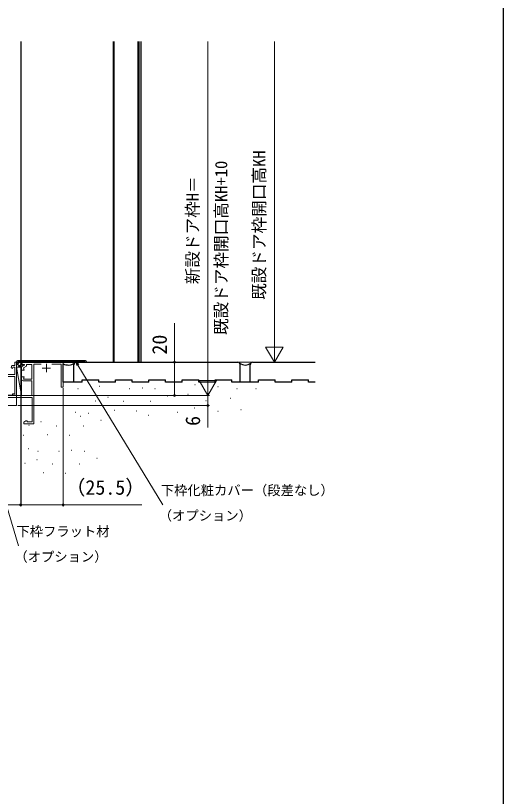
# Model space of a CAD drawing. Units: millimetres, scale not verified. Extents: x -525 to 525, y -783 to 779.
# Drawn here: x 231.8 to 525, y -331.5 to 138.5 of the extents above; entities that cross this region are included whole.
import ezdxf
from ezdxf.enums import TextEntityAlignment as Align

# ---------------------------------------------------------------- set-up
doc = ezdxf.new("R2010")
doc.units = ezdxf.units.MM
doc.header["$LTSCALE"] = 4
for name, color, linetype, lineweight in [('0-2_YKK_11', 190, 'Continuous', 18), ('0-3_YKK_11E', 4, 'Continuous', 18), ('0-5_YKK_13', 4, 'Continuous', 18), ('0-6_YKK_D', 6, 'Continuous', 18)]:
    doc.layers.add(name, color=color, linetype=linetype, lineweight=lineweight)
for name, color, linetype in [('0-4_YKK_12', 2, 'Continuous'), ('0-7_YKK_ZWAK', 7, 'Continuous'), ('0-8_YSS_K', 3, 'Continuous'), ('0-9_YSS_KE', 3, 'Continuous')]:
    doc.layers.add(name, color=color, linetype=linetype)
doc.styles.add('ＭＳ ゴシック', font='')
doc.styles.get('ＭＳ ゴシック').set_extended_font_data('MS Gothic')

msp = doc.modelspace()

# ---------------------------------------------------------------- linework, layer by layer
at = {"layer": '0-2_YKK_11', "color": 211}
msp.add_lwpolyline([(216.61, -72.146), (216.994, -73.58), (216.125, -73.813), (215.919, -73.046), (214.709, -73.046), (214.709, -77.446), (231.309, -77.446), (231.309, -73.046), (230.099, -73.046), (229.894, -73.813), (229.025, -73.58), (229.409, -72.146), (231.309, -72.146), (231.309, -70.146), (232.309, -70.146), (232.309, -90.146), (229.809, -90.146), (229.809, -89.146), (231.309, -89.146), (231.309, -78.646), (226.542, -78.646)], dxfattribs=at)
at = {"layer": '0-2_YKK_11'}
msp.add_lwpolyline([(158.309, -96.146), (232.309, -96.146), (232.309, -90.146), (229.509, -90.146)], dxfattribs=at)
at = {"layer": '0-3_YKK_11E'}
for p, q in [((247.809, -73.646), (252.809, -73.646)), ((250.309, -71.146), (250.309, -76.146))]:
    msp.add_line(p, q, dxfattribs=at)
for points in [[(235.309, -80.346), (235.309, -78.846), (236.938, -78.846), (236.392, -80.346), (241.509, -80.346), (241.509, -71.446), (238.209, -71.446), (238.209, -72.427), (236.431, -73.453), (236.938, -74.846), (235.309, -74.846), (235.309, -72.946), (237.009, -71.965), (237.009, -71.446), (236.241, -71.446), (234.769, -70.596), (234.89, -70.146), (260.309, -70.146), (260.309, -85.146), (259.109, -85.146), (259.109, -71.346), (253.542, -71.346)], [(247.076, -71.346), (242.709, -71.346), (242.709, -107.146), (236.709, -107.146), (236.709, -106.146), (237.835, -105.496), (238.709, -105.496), (238.709, -106.046), (241.609, -106.046), (241.609, -91.346), (215.109, -91.346), (214.309, -92.146), (208.309, -92.146), (207.509, -91.346), (203.959, -91.346)], [(198.659, -91.346), (190.409, -91.346), (190.409, -105.346), (194.909, -105.346), (194.909, -106.046), (197.309, -106.046), (197.309, -105.496), (198.183, -105.496), (199.309, -106.146), (199.309, -107.146), (193.809, -107.146), (193.809, -106.446), (189.309, -106.446), (189.309, -90.146), (241.509, -90.146), (241.509, -81.346), (236.309, -81.346)]]:
    msp.add_lwpolyline(points, dxfattribs=at)
msp.add_arc((236.309, -80.346), 1, 180.00002, 270, dxfattribs=at)
at = {"layer": '0-4_YKK_12'}
for p, q in [((234.81, 122.891), (234.81, -155.923)), ((290.309, 122.893), (290.309, -70.146)), ((290.805, 122.893), (290.804, -70.146)), ((305.305, 122.893), (305.304, -70.146)), ((305.805, 122.893), (305.805, -70.146)), ((307.305, -70.146), (307.305, 122.893)), ((232.309, -70.146), (307.306, -70.146)), ((232.309, -70.146), (307.305, -70.146)), ((232.309, -90.146), (174.309, -90.146))]:
    msp.add_line(p, q, dxfattribs=at)
at = {"layer": '0-5_YKK_13', "color": 190}
for p, q in [((273.81, -69.146), (232.81, -69.146)), ((273.81, -69.646), (232.81, -69.646)), ((232.81, -70.146), (240.31, -70.146)), ((240.31, -70.146), (240.31, -69.646))]:
    msp.add_line(p, q, dxfattribs=at)
at = {"layer": '0-5_YKK_13'}
msp.add_line((232.309, -73.119), (235.309, -90.146), dxfattribs=at)
at = {"layer": '0-5_YKK_13', "color": 190}
msp.add_lwpolyline([(261.81, -69.646), (261.81, -70.146), (240.31, -70.146), (240.31, -69.646)], close=True, dxfattribs=at)
msp.add_lwpolyline([(273.81, -70.146), (266.31, -70.146), (266.31, -69.646)], dxfattribs=at)
at = {"layer": '0-5_YKK_13'}
msp.add_lwpolyline([(235.309, -73.111), (232.309, -73.119), (232.309, -90.146), (235.309, -90.146)], close=True, dxfattribs=at)
at = {"layer": '0-5_YKK_13', "color": 190}
for centre, start, end in [((232.81, -69.646), 90, 180), ((232.81, -69.646), 180, 270), ((273.81, -69.646), 0, 90), ((273.81, -69.646), 270, 0)]:
    msp.add_arc(centre, 0.5, start, end, dxfattribs=at)
at = {"layer": '0-6_YKK_D'}
for p, q in [((347.305, 122.893), (347.305, -79.646)), ((387.305, 122.893), (387.305, -59.646)), ((327.305, -46.669), (327.305, -70.146)), ((387.305, -70.146), (387.305, -51.96)), ((387.305, -70.146), (382.055, -61.053)), ((392.555, -61.053), (382.055, -61.053)), ((387.305, -70.146), (392.555, -61.053)), ((233.309, -70.146), (388.305, -70.146)), ((235.009, -70.146), (328.305, -70.146)), ((327.305, -70.146), (327.305, -90.146)), ((347.305, -90.146), (347.305, -71.96)), ((347.305, -90.146), (342.055, -81.053)), ((352.555, -81.053), (342.055, -81.053)), ((347.305, -90.146), (352.555, -81.053)), ((260.309, -85.846), (260.309, -156.958)), ((234.809, -91.146), (234.809, -156.958)), ((234.809, -91.146), (234.809, -156.958)), ((235.009, -90.146), (328.305, -90.146)), ((241.709, -90.146), (348.305, -90.146)), ((260.809, -90.146), (348.305, -90.146)), ((233.009, -96.146), (348.305, -96.146)), ((151.309, -155.958), (234.809, -155.958))]:
    msp.add_line(p, q, dxfattribs=at)
for points in [[(268.603, -72.181), (267.864, -69.646), (269.771, -71.472)], [(267.864, -69.646), (269.187, -71.826), (320.246, -155.958)], [(347.305, -90.146), (347.305, -96.146), (347.305, -109.514)], [(208.217, -96.146), (208.945, -98.59), (233.426, -180.711)], [(234.809, -155.958), (260.309, -155.958), (307.7, -155.958)]]:
    msp.add_lwpolyline(points, dxfattribs=at)
for centre in [(327.305, -70.146), (327.305, -90.146), (347.305, -96.146), (234.809, -155.958), (234.809, -155.958), (260.309, -155.958)]:
    msp.add_circle(centre, 0.637, dxfattribs=at)
at = {"layer": '0-7_YKK_ZWAK'}
msp.add_lwpolyline([(-525, -782.8), (525, -782.8), (525, 747.2)], dxfattribs=at)
at = {"layer": '0-8_YSS_K'}
for p, q in [((232.309, -71.891), (234.054, -70.146)), ((234.311, -70.404), (234.054, -70.146)), ((234.782, -73.119), (232.309, -70.646)), ((232.537, -73.119), (232.309, -72.891)), ((233.325, -73.119), (235.27, -71.175)), ((236.105, -72.198), (234.825, -70.918)), ((260.309, -82.146), (260.309, -71.054)), ((271.807, -82.146), (260.309, -82.146)), ((271.807, -80.646), (281.807, -80.646)), ((271.807, -82.146), (271.807, -80.646)), ((281.949, -84.458), (282.149, -84.458)), ((291.807, -80.646), (301.807, -80.646)), ((291.807, -82.146), (291.807, -80.646)), ((301.807, -82.146), (301.807, -80.646)), ((311.807, -82.146), (301.807, -82.146)), ((311.807, -80.646), (321.807, -80.646)), ((311.807, -82.146), (311.807, -80.646)), ((321.807, -82.146), (321.807, -80.646)), ((331.807, -82.146), (321.807, -82.146)), ((339.541, -83.633), (339.741, -83.633)), ((341.807, -82.146), (341.807, -80.646)), ((341.807, -82.146), (341.807, -80.646)), ((351.807, -82.146), (341.807, -82.146)), ((351.807, -82.146), (341.807, -82.146)), ((361.807, -82.146), (361.807, -80.646)), ((377.807, -82.146), (361.807, -82.146)), ((377.807, -80.646), (387.807, -80.646)), ((377.807, -82.146), (377.807, -80.646)), ((387.807, -82.146), (387.807, -80.646)), ((397.807, -82.146), (387.807, -82.146)), ((397.807, -80.646), (407.807, -80.646)), ((397.807, -82.146), (397.807, -80.646)), ((269.078, -85.977), (269.278, -85.977)), ((300.312, -86.02), (300.512, -86.02)), ((307.927, -85.558), (308.127, -85.558)), ((315.542, -86.02), (315.742, -86.02)), ((353.388, -84.751), (353.588, -84.751)), ((364.811, -86.02), (365.011, -86.02)), ((376.234, -86.02), (376.434, -86.02)), ((279.827, -93.355), (280.027, -93.355)), ((287.132, -91.172), (287.332, -91.172)), ((296.62, -93.641), (296.82, -93.641)), ((312.735, -93.635), (312.935, -93.635)), ((323.158, -90.289), (323.358, -90.289)), ((335.2, -89.421), (335.4, -89.421)), ((346.052, -93.145), (346.252, -93.145)), ((361.003, -91.827), (361.203, -91.827)), ((339.318, -97.678), (339.518, -97.678)), ((367.08, -98.635), (367.28, -98.635)), ((241.733, -99.143), (241.933, -99.143)), ((260.096, -100.704), (260.296, -100.704)), ((267.711, -100.242), (267.911, -100.242)), ((270.745, -102.65), (270.945, -102.65)), ((275.326, -100.704), (275.526, -100.704)), ((291.024, -98.967), (291.224, -98.967)), ((304.389, -99.366), (304.589, -99.366)), ((311.591, -102.01), (311.791, -102.01)), ((328.882, -100.153), (329.082, -100.153)), ((353.388, -99.635), (353.588, -99.635)), ((239.611, -108.039), (239.811, -108.039)), ((246.916, -105.856), (247.116, -105.856)), ((282.942, -104.973), (283.142, -104.973)), ((256.404, -108.326), (256.604, -108.326)), ((272.519, -108.319), (272.719, -108.319)), ((236.394, -114.05), (236.594, -114.05)), ((250.808, -113.652), (251.008, -113.652)), ((264.173, -114.05), (264.373, -114.05)), ((239.341, -122.035), (239.541, -122.035)), ((245.155, -123.596), (245.355, -123.596)), ((257.704, -123.596), (257.904, -123.596)), ((265.319, -123.134), (265.519, -123.134)), ((272.934, -123.596), (273.134, -123.596)), ((237.218, -130.931), (237.419, -130.931)), ((244.524, -128.748), (244.724, -128.748)), ((254.012, -131.218), (254.212, -131.218)), ((270.126, -131.211), (270.326, -131.211)), ((280.549, -127.865), (280.749, -127.865)), ((248.416, -136.544), (248.616, -136.544)), ((261.78, -136.942), (261.98, -136.942))]:
    msp.add_line(p, q, dxfattribs=at)
for points in [[(291.807, -82.146), (281.807, -82.146), (281.807, -80.646)], [(331.807, -82.146), (331.807, -80.646), (341.807, -80.646)], [(351.807, -82.146), (351.807, -80.646), (361.807, -80.646)], [(411.807, -82.146), (407.807, -82.146), (407.807, -80.646)]]:
    msp.add_lwpolyline(points, dxfattribs=at)
for centre, radius, start, end in [((263.425, -65.016), 6.794, 242.69912, 303.17227), ((369.807, -66.275), 5.543, 233.02901, 306.97099)]:
    msp.add_arc(centre, radius, start, end, dxfattribs=at)
at = {"layer": '0-9_YSS_KE'}
for p, q in [((268.31, -70.146), (365.307, -70.146)), ((374.307, -70.146), (411.807, -70.146)), ((266.81, -82.146), (266.81, -71.646)), ((366.807, -82.146), (366.807, -71.646)), ((372.807, -82.146), (372.807, -71.646))]:
    msp.add_line(p, q, dxfattribs=at)
for centre, start, end in [((268.31, -71.646), 90, 180), ((365.307, -71.646), 0, 90), ((374.307, -71.646), 90, 180)]:
    msp.add_arc(centre, 1.5, start, end, dxfattribs=at)

# ---------------------------------------------------------------- texts
at = {"layer": '0-6_YKK_D', "style": 'ＭＳ ゴシック'}
for s, height, p in [('既設ドア枠開口高KH', 7.331, (383.998, -32.609)), ('既設ドア枠開口高KH+10', 7.331, (361.18, -53.774)), ('新設ドア枠H＝', 7.331, (343.998, -23.206)), ('20', 8.798, (325.305, -65.51)), ('6', 8.798, (345.305, -108.469))]:
    msp.add_text(s, height=height, rotation=90, dxfattribs=at).set_placement(p, align=Align.BOTTOM_LEFT)
for s, height, p in [('（25.5）', 8.798, (261.723, -152.526)), ('下枠化粧カバー（段差なし）', 5.865, (319.053, -151.893)), ('（オプション）', 5.865, (317.826, -167.136)), ('下枠フラット材', 5.865, (232.233, -176.647)), ('（オプション）', 5.865, (231.006, -191.889))]:
    msp.add_text(s, height=height, dxfattribs=at).set_placement(p, align=Align.BOTTOM_LEFT)

doc.saveas('drawing.dxf')
